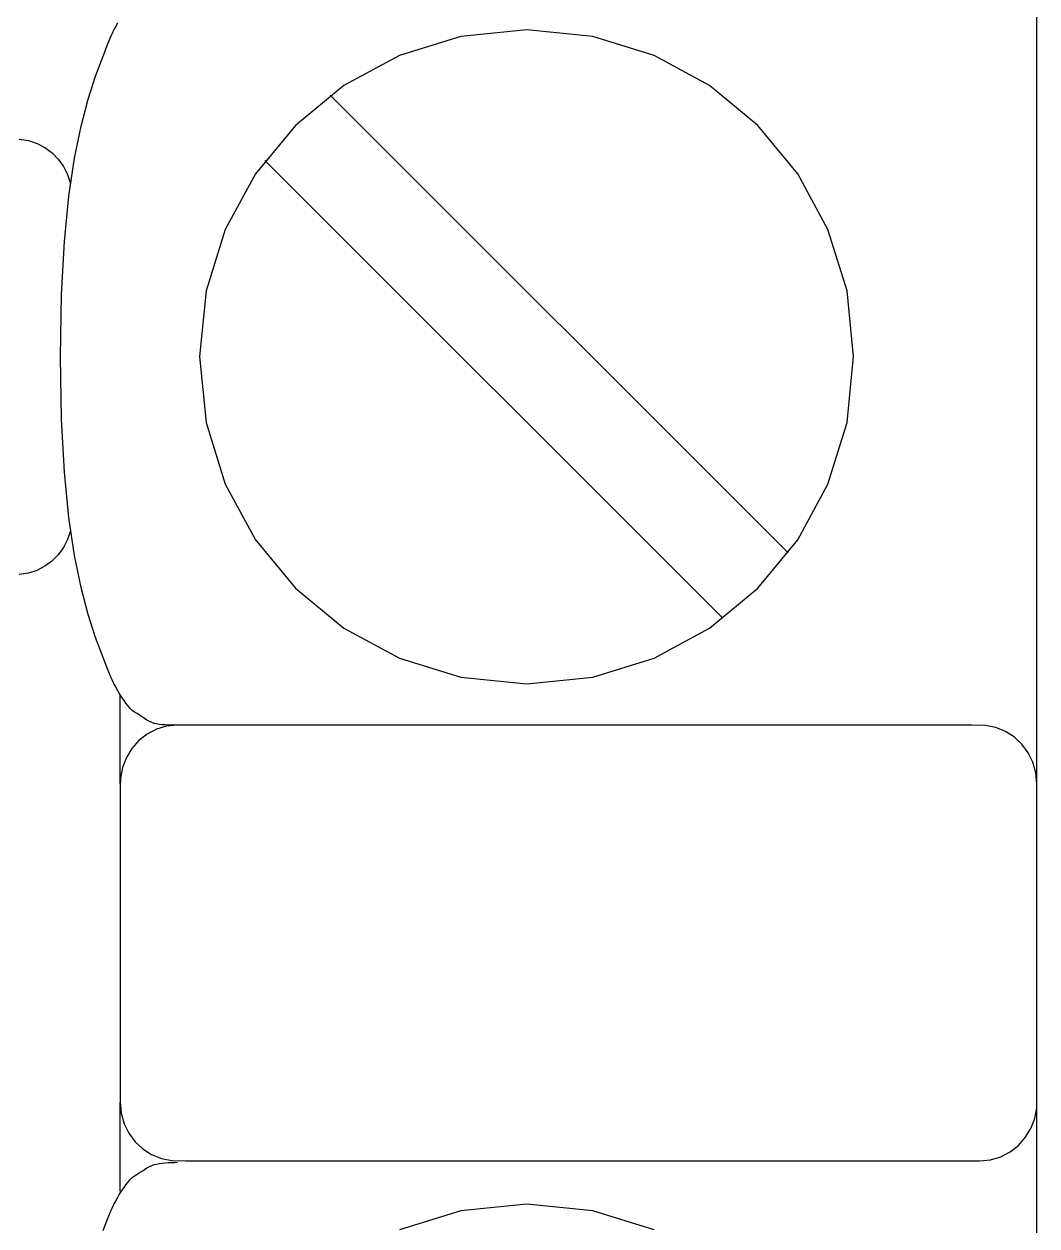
# Model space of a CAD drawing. Extents: x 1 to 47.7, y 0.2 to 35.
# Drawn here: x 35.404 to 35.922, y 3.591 to 4.206 of the extents above; entities that cross this region are included whole.
import ezdxf

# ---------------------------------------------------------------- set-up
doc = ezdxf.new("R2010")
doc.units = 0
doc.header["$MEASUREMENT"] = 0
for name, color, linetype in [('5_1___24__TARGET_LEDS___12', 7, 'CONTINUOUS'), ('6_2___8__INDEPENDENT_INPUT', 7, 'CONTINUOUS'), ('6_3___8__OPTOISO_INDEPENDE', 7, 'CONTINUOUS'), ('6_4___24__OPTOISO_INDEPEND', 7, 'CONTINUOUS'), ('6_5___8__INDEPENDENT_INPUT', 7, 'CONTINUOUS'), ('6_6___8__INDEPENDENT_INPUT', 7, 'CONTINUOUS'), ('6_7___8__OPTOISO_INDEPENDE', 7, 'CONTINUOUS'), ('6_8___8__OPTOISO_INDEPENDE', 7, 'CONTINUOUS')]:
    doc.layers.add(name, color=color, linetype=linetype)

msp = doc.modelspace()

# ---------------------------------------------------------------- linework, layer by layer
at = {"layer": '5_1___24__TARGET_LEDS___12'}
for points in [[(35.92211, 3.51293), (35.92211, 3.60536), (35.92211, 3.70447), (35.92211, 3.80982), (35.92211, 3.92095), (35.92211, 4.03743), (35.92211, 4.15881), (35.92211, 4.28465), (35.92211, 4.41449), (35.92211, 4.54789), (35.92211, 4.68442), (35.92211, 4.82361)], [(35.4826, 3.84679), (35.4811, 3.8468), (35.47953, 3.84682), (35.47793, 3.84687), (35.47633, 3.84695), (35.47477, 3.84707), (35.47329, 3.84724), (35.47191, 3.84747), (35.47069, 3.84776), (35.46955, 3.84818), (35.4683, 3.84878), (35.46704, 3.84946), (35.46578, 3.85022), (35.46451, 3.85103), (35.46324, 3.85187), (35.46197, 3.85271), (35.46071, 3.85354), (35.45946, 3.85433), (35.45831, 3.85556), (35.45724, 3.85687), (35.45625, 3.85815), (35.45532, 3.85941), (35.45446, 3.86065), (35.45365, 3.86188), (35.45289, 3.86311), (35.45218, 3.86434), (35.45152, 3.86558), (35.4509, 3.86675), (35.45034, 3.86784), (35.44981, 3.8689), (35.4493, 3.86996), (35.44879, 3.87107), (35.44827, 3.87227), (35.4477, 3.8736), (35.44708, 3.87509), (35.4446, 3.88141), (35.44079, 3.89169), (35.43698, 3.90348), (35.43331, 3.9173), (35.42995, 3.93368), (35.42707, 3.95314), (35.42481, 3.97621), (35.42334, 4.00341), (35.42281, 4.03527), (35.42334, 4.06713), (35.42481, 4.09433), (35.42707, 4.1174), (35.42995, 4.13685), (35.43331, 4.15323), (35.43698, 4.16705), (35.44079, 4.17883), (35.4446, 4.18911), (35.44708, 4.19543), (35.4477, 4.19693), (35.44827, 4.19826), (35.44879, 4.19945), (35.4493, 4.20056), (35.44981, 4.20163), (35.45034, 4.20268), (35.4509, 4.20378), (35.45152, 4.20494), (35.45218, 4.20618)], [(35.79496, 3.93491), (35.5607, 4.16918)], [(35.40177, 4.14656), (35.40643, 4.14584), (35.41081, 4.14439), (35.41486, 4.14228), (35.4185, 4.13956), (35.42169, 4.13632), (35.42436, 4.1326), (35.42646, 4.12847), (35.42793, 4.12399)], [(35.76154, 3.90149), (35.52727, 4.13576)], [(35.42793, 3.94621), (35.42643, 3.94177), (35.42431, 3.93768), (35.42163, 3.934), (35.41844, 3.93079), (35.41479, 3.9281), (35.41076, 3.92602), (35.4064, 3.92458), (35.40176, 3.92386)], [(35.45336, 3.8168), (35.45336, 3.86235)], [(35.45336, 3.6084), (35.45336, 3.65395)], [(35.4446, 3.58835), (35.44708, 3.59467), (35.4477, 3.59617), (35.44827, 3.59749), (35.44879, 3.59869), (35.4493, 3.5998), (35.44981, 3.60086), (35.45034, 3.60192), (35.4509, 3.60301), (35.45152, 3.60418), (35.45218, 3.60542), (35.45289, 3.60665), (35.45365, 3.60788), (35.45446, 3.60911), (35.45532, 3.61036), (35.45625, 3.61161), (35.45724, 3.6129), (35.45831, 3.61421), (35.45946, 3.61543), (35.46071, 3.61623), (35.46197, 3.61705), (35.46324, 3.6179), (35.46451, 3.61873), (35.46578, 3.61954), (35.46704, 3.6203), (35.4683, 3.62099), (35.46955, 3.62158), (35.47069, 3.622), (35.47191, 3.62231), (35.47329, 3.62257), (35.47477, 3.62277), (35.47633, 3.62293), (35.47793, 3.62305), (35.47953, 3.62313), (35.4811, 3.62317), (35.4826, 3.62319)], [(35.72636, 3.58869), (35.69499, 3.59844), (35.66131, 3.60184), (35.6276, 3.59844), (35.59619, 3.58869)]]:
    msp.add_lwpolyline(points, dxfattribs=at)
for points in [[(35.66131, 3.86791), (35.69499, 3.87131), (35.72636, 3.88106), (35.75474, 3.8965), (35.77946, 3.91694), (35.79986, 3.94171), (35.81526, 3.97015), (35.82499, 4.00159), (35.82838, 4.03534), (35.82499, 4.06904), (35.81526, 4.10043), (35.79986, 4.12884), (35.77946, 4.1536), (35.75474, 4.17402), (35.72636, 4.18945), (35.69499, 4.1992), (35.66131, 4.2026), (35.6276, 4.1992), (35.59619, 4.18945), (35.56775, 4.17402), (35.54295, 4.1536), (35.52249, 4.12884), (35.50703, 4.10043), (35.49726, 4.06904), (35.49386, 4.03534), (35.49726, 4.00159), (35.50703, 3.97015), (35.52249, 3.94171), (35.54295, 3.91694), (35.56775, 3.8965), (35.59619, 3.88106), (35.6276, 3.87131)], [(35.4826, 3.84679), (35.47704, 3.84625), (35.47183, 3.8447), (35.46707, 3.84223), (35.46287, 3.83894), (35.45931, 3.83495), (35.45649, 3.83034), (35.45452, 3.82522), (35.45349, 3.81969), (35.45336, 3.81518), (35.45336, 3.80338), (35.45336, 3.78283), (35.45336, 3.75671), (35.45336, 3.7282), (35.45336, 3.70049), (35.45336, 3.67675), (35.45336, 3.66018), (35.45336, 3.65395), (35.45388, 3.64825), (35.4554, 3.64291), (35.4578, 3.63803), (35.461, 3.63372), (35.4649, 3.63006), (35.46939, 3.62717), (35.47438, 3.62514), (35.47978, 3.62408), (35.48669, 3.62395), (35.51642, 3.62395), (35.56819, 3.62395), (35.634, 3.62395), (35.70581, 3.62395), (35.77562, 3.62395), (35.83541, 3.62395), (35.87716, 3.62395), (35.89286, 3.62395), (35.89843, 3.62449), (35.90363, 3.62604), (35.90839, 3.62851), (35.91259, 3.6318), (35.91615, 3.6358), (35.91897, 3.64041), (35.92094, 3.64553), (35.92197, 3.65106), (35.92211, 3.65557), (35.92211, 3.66737), (35.92211, 3.68792), (35.92211, 3.71405), (35.92211, 3.74255), (35.92211, 3.77026), (35.92211, 3.794), (35.92211, 3.81057), (35.92211, 3.8168), (35.92158, 3.8225), (35.92006, 3.82784), (35.91766, 3.83272), (35.91446, 3.83703), (35.91056, 3.84068), (35.90607, 3.84357), (35.90108, 3.84559), (35.89568, 3.84666), (35.88877, 3.84679), (35.85904, 3.84679), (35.80727, 3.84679), (35.74147, 3.84679), (35.66965, 3.84679), (35.59984, 3.84679), (35.54005, 3.84679), (35.4983, 3.84679)]]:
    msp.add_lwpolyline(points, close=True, dxfattribs=at)
at = {"layer": '6_2___8__INDEPENDENT_INPUT'}
for points in [[(35.92211, 3.51293), (35.92211, 3.60536), (35.92211, 3.70447), (35.92211, 3.80982), (35.92211, 3.92095), (35.92211, 4.03743), (35.92211, 4.15881), (35.92211, 4.28465), (35.92211, 4.41449), (35.92211, 4.54789), (35.92211, 4.68442), (35.92211, 4.82361)], [(35.4826, 3.84679), (35.4811, 3.8468), (35.47953, 3.84682), (35.47793, 3.84687), (35.47633, 3.84695), (35.47477, 3.84707), (35.47329, 3.84724), (35.47191, 3.84747), (35.47069, 3.84776), (35.46955, 3.84818), (35.4683, 3.84878), (35.46704, 3.84946), (35.46578, 3.85022), (35.46451, 3.85103), (35.46324, 3.85187), (35.46197, 3.85271), (35.46071, 3.85354), (35.45946, 3.85433), (35.45831, 3.85556), (35.45724, 3.85687), (35.45625, 3.85815), (35.45532, 3.85941), (35.45446, 3.86065), (35.45365, 3.86188), (35.45289, 3.86311), (35.45218, 3.86434), (35.45152, 3.86558), (35.4509, 3.86675), (35.45034, 3.86784), (35.44981, 3.8689), (35.4493, 3.86996), (35.44879, 3.87107), (35.44827, 3.87227), (35.4477, 3.8736), (35.44708, 3.87509), (35.4446, 3.88141), (35.44079, 3.89169), (35.43698, 3.90348), (35.43331, 3.9173), (35.42995, 3.93368), (35.42707, 3.95314), (35.42481, 3.97621), (35.42334, 4.00341), (35.42281, 4.03527), (35.42334, 4.06713), (35.42481, 4.09433), (35.42707, 4.1174), (35.42995, 4.13685), (35.43331, 4.15323), (35.43698, 4.16705), (35.44079, 4.17883), (35.4446, 4.18911), (35.44708, 4.19543), (35.4477, 4.19693), (35.44827, 4.19826), (35.44879, 4.19945), (35.4493, 4.20056), (35.44981, 4.20163), (35.45034, 4.20268), (35.4509, 4.20378), (35.45152, 4.20494), (35.45218, 4.20618)], [(35.79496, 3.93491), (35.5607, 4.16918)], [(35.40177, 4.14656), (35.40643, 4.14584), (35.41081, 4.14439), (35.41486, 4.14228), (35.4185, 4.13956), (35.42169, 4.13632), (35.42436, 4.1326), (35.42646, 4.12847), (35.42793, 4.12399)], [(35.76154, 3.90149), (35.52727, 4.13576)], [(35.42793, 3.94621), (35.42643, 3.94177), (35.42431, 3.93768), (35.42163, 3.934), (35.41844, 3.93079), (35.41479, 3.9281), (35.41076, 3.92602), (35.4064, 3.92458), (35.40176, 3.92386)], [(35.45336, 3.8168), (35.45336, 3.86235)], [(35.45336, 3.6084), (35.45336, 3.65395)], [(35.4446, 3.58835), (35.44708, 3.59467), (35.4477, 3.59617), (35.44827, 3.59749), (35.44879, 3.59869), (35.4493, 3.5998), (35.44981, 3.60086), (35.45034, 3.60192), (35.4509, 3.60301), (35.45152, 3.60418), (35.45218, 3.60542), (35.45289, 3.60665), (35.45365, 3.60788), (35.45446, 3.60911), (35.45532, 3.61036), (35.45625, 3.61161), (35.45724, 3.6129), (35.45831, 3.61421), (35.45946, 3.61543), (35.46071, 3.61623), (35.46197, 3.61705), (35.46324, 3.6179), (35.46451, 3.61873), (35.46578, 3.61954), (35.46704, 3.6203), (35.4683, 3.62099), (35.46955, 3.62158), (35.47069, 3.622), (35.47191, 3.62231), (35.47329, 3.62257), (35.47477, 3.62277), (35.47633, 3.62293), (35.47793, 3.62305), (35.47953, 3.62313), (35.4811, 3.62317), (35.4826, 3.62319)], [(35.72636, 3.58869), (35.69499, 3.59844), (35.66131, 3.60184), (35.6276, 3.59844), (35.59619, 3.58869)]]:
    msp.add_lwpolyline(points, dxfattribs=at)
for points in [[(35.66131, 3.86791), (35.69499, 3.87131), (35.72636, 3.88106), (35.75474, 3.8965), (35.77946, 3.91694), (35.79986, 3.94171), (35.81526, 3.97015), (35.82499, 4.00159), (35.82838, 4.03534), (35.82499, 4.06904), (35.81526, 4.10043), (35.79986, 4.12884), (35.77946, 4.1536), (35.75474, 4.17402), (35.72636, 4.18945), (35.69499, 4.1992), (35.66131, 4.2026), (35.6276, 4.1992), (35.59619, 4.18945), (35.56775, 4.17402), (35.54295, 4.1536), (35.52249, 4.12884), (35.50703, 4.10043), (35.49726, 4.06904), (35.49386, 4.03534), (35.49726, 4.00159), (35.50703, 3.97015), (35.52249, 3.94171), (35.54295, 3.91694), (35.56775, 3.8965), (35.59619, 3.88106), (35.6276, 3.87131)], [(35.4826, 3.84679), (35.47704, 3.84625), (35.47183, 3.8447), (35.46707, 3.84223), (35.46287, 3.83894), (35.45931, 3.83495), (35.45649, 3.83034), (35.45452, 3.82522), (35.45349, 3.81969), (35.45336, 3.81518), (35.45336, 3.80338), (35.45336, 3.78283), (35.45336, 3.75671), (35.45336, 3.7282), (35.45336, 3.70049), (35.45336, 3.67675), (35.45336, 3.66018), (35.45336, 3.65395), (35.45388, 3.64825), (35.4554, 3.64291), (35.4578, 3.63803), (35.461, 3.63372), (35.4649, 3.63006), (35.46939, 3.62717), (35.47438, 3.62514), (35.47978, 3.62408), (35.48669, 3.62395), (35.51642, 3.62395), (35.56819, 3.62395), (35.634, 3.62395), (35.70581, 3.62395), (35.77562, 3.62395), (35.83541, 3.62395), (35.87716, 3.62395), (35.89286, 3.62395), (35.89843, 3.62449), (35.90363, 3.62604), (35.90839, 3.62851), (35.91259, 3.6318), (35.91615, 3.6358), (35.91897, 3.64041), (35.92094, 3.64553), (35.92197, 3.65106), (35.92211, 3.65557), (35.92211, 3.66737), (35.92211, 3.68792), (35.92211, 3.71405), (35.92211, 3.74255), (35.92211, 3.77026), (35.92211, 3.794), (35.92211, 3.81057), (35.92211, 3.8168), (35.92158, 3.8225), (35.92006, 3.82784), (35.91766, 3.83272), (35.91446, 3.83703), (35.91056, 3.84068), (35.90607, 3.84357), (35.90108, 3.84559), (35.89568, 3.84666), (35.88877, 3.84679), (35.85904, 3.84679), (35.80727, 3.84679), (35.74147, 3.84679), (35.66965, 3.84679), (35.59984, 3.84679), (35.54005, 3.84679), (35.4983, 3.84679)]]:
    msp.add_lwpolyline(points, close=True, dxfattribs=at)
at = {"layer": '6_3___8__OPTOISO_INDEPENDE'}
for points in [[(35.92211, 3.51293), (35.92211, 3.60536), (35.92211, 3.70447), (35.92211, 3.80982), (35.92211, 3.92095), (35.92211, 4.03743), (35.92211, 4.15881), (35.92211, 4.28465), (35.92211, 4.41449), (35.92211, 4.54789), (35.92211, 4.68442), (35.92211, 4.82361)], [(35.4826, 3.84679), (35.4811, 3.8468), (35.47953, 3.84682), (35.47793, 3.84687), (35.47633, 3.84695), (35.47477, 3.84707), (35.47329, 3.84724), (35.47191, 3.84747), (35.47069, 3.84776), (35.46955, 3.84818), (35.4683, 3.84878), (35.46704, 3.84946), (35.46578, 3.85022), (35.46451, 3.85103), (35.46324, 3.85187), (35.46197, 3.85271), (35.46071, 3.85354), (35.45946, 3.85433), (35.45831, 3.85556), (35.45724, 3.85687), (35.45625, 3.85815), (35.45532, 3.85941), (35.45446, 3.86065), (35.45365, 3.86188), (35.45289, 3.86311), (35.45218, 3.86434), (35.45152, 3.86558), (35.4509, 3.86675), (35.45034, 3.86784), (35.44981, 3.8689), (35.4493, 3.86996), (35.44879, 3.87107), (35.44827, 3.87227), (35.4477, 3.8736), (35.44708, 3.87509), (35.4446, 3.88141), (35.44079, 3.89169), (35.43698, 3.90348), (35.43331, 3.9173), (35.42995, 3.93368), (35.42707, 3.95314), (35.42481, 3.97621), (35.42334, 4.00341), (35.42281, 4.03527), (35.42334, 4.06713), (35.42481, 4.09433), (35.42707, 4.1174), (35.42995, 4.13685), (35.43331, 4.15323), (35.43698, 4.16705), (35.44079, 4.17883), (35.4446, 4.18911), (35.44708, 4.19543), (35.4477, 4.19693), (35.44827, 4.19826), (35.44879, 4.19945), (35.4493, 4.20056), (35.44981, 4.20163), (35.45034, 4.20268), (35.4509, 4.20378), (35.45152, 4.20494), (35.45218, 4.20618)], [(35.79496, 3.93491), (35.5607, 4.16918)], [(35.40177, 4.14656), (35.40643, 4.14584), (35.41081, 4.14439), (35.41486, 4.14228), (35.4185, 4.13956), (35.42169, 4.13632), (35.42436, 4.1326), (35.42646, 4.12847), (35.42793, 4.12399)], [(35.76154, 3.90149), (35.52727, 4.13576)], [(35.42793, 3.94621), (35.42643, 3.94177), (35.42431, 3.93768), (35.42163, 3.934), (35.41844, 3.93079), (35.41479, 3.9281), (35.41076, 3.92602), (35.4064, 3.92458), (35.40176, 3.92386)], [(35.45336, 3.8168), (35.45336, 3.86235)], [(35.45336, 3.6084), (35.45336, 3.65395)], [(35.4446, 3.58835), (35.44708, 3.59467), (35.4477, 3.59617), (35.44827, 3.59749), (35.44879, 3.59869), (35.4493, 3.5998), (35.44981, 3.60086), (35.45034, 3.60192), (35.4509, 3.60301), (35.45152, 3.60418), (35.45218, 3.60542), (35.45289, 3.60665), (35.45365, 3.60788), (35.45446, 3.60911), (35.45532, 3.61036), (35.45625, 3.61161), (35.45724, 3.6129), (35.45831, 3.61421), (35.45946, 3.61543), (35.46071, 3.61623), (35.46197, 3.61705), (35.46324, 3.6179), (35.46451, 3.61873), (35.46578, 3.61954), (35.46704, 3.6203), (35.4683, 3.62099), (35.46955, 3.62158), (35.47069, 3.622), (35.47191, 3.62231), (35.47329, 3.62257), (35.47477, 3.62277), (35.47633, 3.62293), (35.47793, 3.62305), (35.47953, 3.62313), (35.4811, 3.62317), (35.4826, 3.62319)], [(35.72636, 3.58869), (35.69499, 3.59844), (35.66131, 3.60184), (35.6276, 3.59844), (35.59619, 3.58869)]]:
    msp.add_lwpolyline(points, dxfattribs=at)
for points in [[(35.66131, 3.86791), (35.69499, 3.87131), (35.72636, 3.88106), (35.75474, 3.8965), (35.77946, 3.91694), (35.79986, 3.94171), (35.81526, 3.97015), (35.82499, 4.00159), (35.82838, 4.03534), (35.82499, 4.06904), (35.81526, 4.10043), (35.79986, 4.12884), (35.77946, 4.1536), (35.75474, 4.17402), (35.72636, 4.18945), (35.69499, 4.1992), (35.66131, 4.2026), (35.6276, 4.1992), (35.59619, 4.18945), (35.56775, 4.17402), (35.54295, 4.1536), (35.52249, 4.12884), (35.50703, 4.10043), (35.49726, 4.06904), (35.49386, 4.03534), (35.49726, 4.00159), (35.50703, 3.97015), (35.52249, 3.94171), (35.54295, 3.91694), (35.56775, 3.8965), (35.59619, 3.88106), (35.6276, 3.87131)], [(35.4826, 3.84679), (35.47704, 3.84625), (35.47183, 3.8447), (35.46707, 3.84223), (35.46287, 3.83894), (35.45931, 3.83495), (35.45649, 3.83034), (35.45452, 3.82522), (35.45349, 3.81969), (35.45336, 3.81518), (35.45336, 3.80338), (35.45336, 3.78283), (35.45336, 3.75671), (35.45336, 3.7282), (35.45336, 3.70049), (35.45336, 3.67675), (35.45336, 3.66018), (35.45336, 3.65395), (35.45388, 3.64825), (35.4554, 3.64291), (35.4578, 3.63803), (35.461, 3.63372), (35.4649, 3.63006), (35.46939, 3.62717), (35.47438, 3.62514), (35.47978, 3.62408), (35.48669, 3.62395), (35.51642, 3.62395), (35.56819, 3.62395), (35.634, 3.62395), (35.70581, 3.62395), (35.77562, 3.62395), (35.83541, 3.62395), (35.87716, 3.62395), (35.89286, 3.62395), (35.89843, 3.62449), (35.90363, 3.62604), (35.90839, 3.62851), (35.91259, 3.6318), (35.91615, 3.6358), (35.91897, 3.64041), (35.92094, 3.64553), (35.92197, 3.65106), (35.92211, 3.65557), (35.92211, 3.66737), (35.92211, 3.68792), (35.92211, 3.71405), (35.92211, 3.74255), (35.92211, 3.77026), (35.92211, 3.794), (35.92211, 3.81057), (35.92211, 3.8168), (35.92158, 3.8225), (35.92006, 3.82784), (35.91766, 3.83272), (35.91446, 3.83703), (35.91056, 3.84068), (35.90607, 3.84357), (35.90108, 3.84559), (35.89568, 3.84666), (35.88877, 3.84679), (35.85904, 3.84679), (35.80727, 3.84679), (35.74147, 3.84679), (35.66965, 3.84679), (35.59984, 3.84679), (35.54005, 3.84679), (35.4983, 3.84679)]]:
    msp.add_lwpolyline(points, close=True, dxfattribs=at)
at = {"layer": '6_4___24__OPTOISO_INDEPEND'}
for points in [[(35.92211, 3.51293), (35.92211, 3.60536), (35.92211, 3.70447), (35.92211, 3.80982), (35.92211, 3.92095), (35.92211, 4.03743), (35.92211, 4.15881), (35.92211, 4.28465), (35.92211, 4.41449), (35.92211, 4.54789), (35.92211, 4.68442), (35.92211, 4.82361)], [(35.4826, 3.84679), (35.4811, 3.8468), (35.47953, 3.84682), (35.47793, 3.84687), (35.47633, 3.84695), (35.47477, 3.84707), (35.47329, 3.84724), (35.47191, 3.84747), (35.47069, 3.84776), (35.46955, 3.84818), (35.4683, 3.84878), (35.46704, 3.84946), (35.46578, 3.85022), (35.46451, 3.85103), (35.46324, 3.85187), (35.46197, 3.85271), (35.46071, 3.85354), (35.45946, 3.85433), (35.45831, 3.85556), (35.45724, 3.85687), (35.45625, 3.85815), (35.45532, 3.85941), (35.45446, 3.86065), (35.45365, 3.86188), (35.45289, 3.86311), (35.45218, 3.86434), (35.45152, 3.86558), (35.4509, 3.86675), (35.45034, 3.86784), (35.44981, 3.8689), (35.4493, 3.86996), (35.44879, 3.87107), (35.44827, 3.87227), (35.4477, 3.8736), (35.44708, 3.87509), (35.4446, 3.88141), (35.44079, 3.89169), (35.43698, 3.90348), (35.43331, 3.9173), (35.42995, 3.93368), (35.42707, 3.95314), (35.42481, 3.97621), (35.42334, 4.00341), (35.42281, 4.03527), (35.42334, 4.06713), (35.42481, 4.09433), (35.42707, 4.1174), (35.42995, 4.13685), (35.43331, 4.15323), (35.43698, 4.16705), (35.44079, 4.17883), (35.4446, 4.18911), (35.44708, 4.19543), (35.4477, 4.19693), (35.44827, 4.19826), (35.44879, 4.19945), (35.4493, 4.20056), (35.44981, 4.20163), (35.45034, 4.20268), (35.4509, 4.20378), (35.45152, 4.20494), (35.45218, 4.20618)], [(35.79496, 3.93491), (35.5607, 4.16918)], [(35.40177, 4.14656), (35.40643, 4.14584), (35.41081, 4.14439), (35.41486, 4.14228), (35.4185, 4.13956), (35.42169, 4.13632), (35.42436, 4.1326), (35.42646, 4.12847), (35.42793, 4.12399)], [(35.76154, 3.90149), (35.52727, 4.13576)], [(35.42793, 3.94621), (35.42643, 3.94177), (35.42431, 3.93768), (35.42163, 3.934), (35.41844, 3.93079), (35.41479, 3.9281), (35.41076, 3.92602), (35.4064, 3.92458), (35.40176, 3.92386)], [(35.45336, 3.8168), (35.45336, 3.86235)], [(35.45336, 3.6084), (35.45336, 3.65395)], [(35.4446, 3.58835), (35.44708, 3.59467), (35.4477, 3.59617), (35.44827, 3.59749), (35.44879, 3.59869), (35.4493, 3.5998), (35.44981, 3.60086), (35.45034, 3.60192), (35.4509, 3.60301), (35.45152, 3.60418), (35.45218, 3.60542), (35.45289, 3.60665), (35.45365, 3.60788), (35.45446, 3.60911), (35.45532, 3.61036), (35.45625, 3.61161), (35.45724, 3.6129), (35.45831, 3.61421), (35.45946, 3.61543), (35.46071, 3.61623), (35.46197, 3.61705), (35.46324, 3.6179), (35.46451, 3.61873), (35.46578, 3.61954), (35.46704, 3.6203), (35.4683, 3.62099), (35.46955, 3.62158), (35.47069, 3.622), (35.47191, 3.62231), (35.47329, 3.62257), (35.47477, 3.62277), (35.47633, 3.62293), (35.47793, 3.62305), (35.47953, 3.62313), (35.4811, 3.62317), (35.4826, 3.62319)], [(35.72636, 3.58869), (35.69499, 3.59844), (35.66131, 3.60184), (35.6276, 3.59844), (35.59619, 3.58869)]]:
    msp.add_lwpolyline(points, dxfattribs=at)
for points in [[(35.66131, 3.86791), (35.69499, 3.87131), (35.72636, 3.88106), (35.75474, 3.8965), (35.77946, 3.91694), (35.79986, 3.94171), (35.81526, 3.97015), (35.82499, 4.00159), (35.82838, 4.03534), (35.82499, 4.06904), (35.81526, 4.10043), (35.79986, 4.12884), (35.77946, 4.1536), (35.75474, 4.17402), (35.72636, 4.18945), (35.69499, 4.1992), (35.66131, 4.2026), (35.6276, 4.1992), (35.59619, 4.18945), (35.56775, 4.17402), (35.54295, 4.1536), (35.52249, 4.12884), (35.50703, 4.10043), (35.49726, 4.06904), (35.49386, 4.03534), (35.49726, 4.00159), (35.50703, 3.97015), (35.52249, 3.94171), (35.54295, 3.91694), (35.56775, 3.8965), (35.59619, 3.88106), (35.6276, 3.87131)], [(35.4826, 3.84679), (35.47704, 3.84625), (35.47183, 3.8447), (35.46707, 3.84223), (35.46287, 3.83894), (35.45931, 3.83495), (35.45649, 3.83034), (35.45452, 3.82522), (35.45349, 3.81969), (35.45336, 3.81518), (35.45336, 3.80338), (35.45336, 3.78283), (35.45336, 3.75671), (35.45336, 3.7282), (35.45336, 3.70049), (35.45336, 3.67675), (35.45336, 3.66018), (35.45336, 3.65395), (35.45388, 3.64825), (35.4554, 3.64291), (35.4578, 3.63803), (35.461, 3.63372), (35.4649, 3.63006), (35.46939, 3.62717), (35.47438, 3.62514), (35.47978, 3.62408), (35.48669, 3.62395), (35.51642, 3.62395), (35.56819, 3.62395), (35.634, 3.62395), (35.70581, 3.62395), (35.77562, 3.62395), (35.83541, 3.62395), (35.87716, 3.62395), (35.89286, 3.62395), (35.89843, 3.62449), (35.90363, 3.62604), (35.90839, 3.62851), (35.91259, 3.6318), (35.91615, 3.6358), (35.91897, 3.64041), (35.92094, 3.64553), (35.92197, 3.65106), (35.92211, 3.65557), (35.92211, 3.66737), (35.92211, 3.68792), (35.92211, 3.71405), (35.92211, 3.74255), (35.92211, 3.77026), (35.92211, 3.794), (35.92211, 3.81057), (35.92211, 3.8168), (35.92158, 3.8225), (35.92006, 3.82784), (35.91766, 3.83272), (35.91446, 3.83703), (35.91056, 3.84068), (35.90607, 3.84357), (35.90108, 3.84559), (35.89568, 3.84666), (35.88877, 3.84679), (35.85904, 3.84679), (35.80727, 3.84679), (35.74147, 3.84679), (35.66965, 3.84679), (35.59984, 3.84679), (35.54005, 3.84679), (35.4983, 3.84679)]]:
    msp.add_lwpolyline(points, close=True, dxfattribs=at)
at = {"layer": '6_5___8__INDEPENDENT_INPUT'}
for points in [[(35.92211, 3.51293), (35.92211, 3.60536), (35.92211, 3.70447), (35.92211, 3.80982), (35.92211, 3.92095), (35.92211, 4.03743), (35.92211, 4.15881), (35.92211, 4.28465), (35.92211, 4.41449), (35.92211, 4.54789), (35.92211, 4.68442), (35.92211, 4.82361)], [(35.4826, 3.84679), (35.4811, 3.8468), (35.47953, 3.84682), (35.47793, 3.84687), (35.47633, 3.84695), (35.47477, 3.84707), (35.47329, 3.84724), (35.47191, 3.84747), (35.47069, 3.84776), (35.46955, 3.84818), (35.4683, 3.84878), (35.46704, 3.84946), (35.46578, 3.85022), (35.46451, 3.85103), (35.46324, 3.85187), (35.46197, 3.85271), (35.46071, 3.85354), (35.45946, 3.85433), (35.45831, 3.85556), (35.45724, 3.85687), (35.45625, 3.85815), (35.45532, 3.85941), (35.45446, 3.86065), (35.45365, 3.86188), (35.45289, 3.86311), (35.45218, 3.86434), (35.45152, 3.86558), (35.4509, 3.86675), (35.45034, 3.86784), (35.44981, 3.8689), (35.4493, 3.86996), (35.44879, 3.87107), (35.44827, 3.87227), (35.4477, 3.8736), (35.44708, 3.87509), (35.4446, 3.88141), (35.44079, 3.89169), (35.43698, 3.90348), (35.43331, 3.9173), (35.42995, 3.93368), (35.42707, 3.95314), (35.42481, 3.97621), (35.42334, 4.00341), (35.42281, 4.03527), (35.42334, 4.06713), (35.42481, 4.09433), (35.42707, 4.1174), (35.42995, 4.13685), (35.43331, 4.15323), (35.43698, 4.16705), (35.44079, 4.17883), (35.4446, 4.18911), (35.44708, 4.19543), (35.4477, 4.19693), (35.44827, 4.19826), (35.44879, 4.19945), (35.4493, 4.20056), (35.44981, 4.20163), (35.45034, 4.20268), (35.4509, 4.20378), (35.45152, 4.20494), (35.45218, 4.20618)], [(35.79496, 3.93491), (35.5607, 4.16918)], [(35.40177, 4.14656), (35.40643, 4.14584), (35.41081, 4.14439), (35.41486, 4.14228), (35.4185, 4.13956), (35.42169, 4.13632), (35.42436, 4.1326), (35.42646, 4.12847), (35.42793, 4.12399)], [(35.76154, 3.90149), (35.52727, 4.13576)], [(35.42793, 3.94621), (35.42643, 3.94177), (35.42431, 3.93768), (35.42163, 3.934), (35.41844, 3.93079), (35.41479, 3.9281), (35.41076, 3.92602), (35.4064, 3.92458), (35.40176, 3.92386)], [(35.45336, 3.8168), (35.45336, 3.86235)], [(35.45336, 3.6084), (35.45336, 3.65395)], [(35.4446, 3.58835), (35.44708, 3.59467), (35.4477, 3.59617), (35.44827, 3.59749), (35.44879, 3.59869), (35.4493, 3.5998), (35.44981, 3.60086), (35.45034, 3.60192), (35.4509, 3.60301), (35.45152, 3.60418), (35.45218, 3.60542), (35.45289, 3.60665), (35.45365, 3.60788), (35.45446, 3.60911), (35.45532, 3.61036), (35.45625, 3.61161), (35.45724, 3.6129), (35.45831, 3.61421), (35.45946, 3.61543), (35.46071, 3.61623), (35.46197, 3.61705), (35.46324, 3.6179), (35.46451, 3.61873), (35.46578, 3.61954), (35.46704, 3.6203), (35.4683, 3.62099), (35.46955, 3.62158), (35.47069, 3.622), (35.47191, 3.62231), (35.47329, 3.62257), (35.47477, 3.62277), (35.47633, 3.62293), (35.47793, 3.62305), (35.47953, 3.62313), (35.4811, 3.62317), (35.4826, 3.62319)], [(35.72636, 3.58869), (35.69499, 3.59844), (35.66131, 3.60184), (35.6276, 3.59844), (35.59619, 3.58869)]]:
    msp.add_lwpolyline(points, dxfattribs=at)
for points in [[(35.66131, 3.86791), (35.69499, 3.87131), (35.72636, 3.88106), (35.75474, 3.8965), (35.77946, 3.91694), (35.79986, 3.94171), (35.81526, 3.97015), (35.82499, 4.00159), (35.82838, 4.03534), (35.82499, 4.06904), (35.81526, 4.10043), (35.79986, 4.12884), (35.77946, 4.1536), (35.75474, 4.17402), (35.72636, 4.18945), (35.69499, 4.1992), (35.66131, 4.2026), (35.6276, 4.1992), (35.59619, 4.18945), (35.56775, 4.17402), (35.54295, 4.1536), (35.52249, 4.12884), (35.50703, 4.10043), (35.49726, 4.06904), (35.49386, 4.03534), (35.49726, 4.00159), (35.50703, 3.97015), (35.52249, 3.94171), (35.54295, 3.91694), (35.56775, 3.8965), (35.59619, 3.88106), (35.6276, 3.87131)], [(35.4826, 3.84679), (35.47704, 3.84625), (35.47183, 3.8447), (35.46707, 3.84223), (35.46287, 3.83894), (35.45931, 3.83495), (35.45649, 3.83034), (35.45452, 3.82522), (35.45349, 3.81969), (35.45336, 3.81518), (35.45336, 3.80338), (35.45336, 3.78283), (35.45336, 3.75671), (35.45336, 3.7282), (35.45336, 3.70049), (35.45336, 3.67675), (35.45336, 3.66018), (35.45336, 3.65395), (35.45388, 3.64825), (35.4554, 3.64291), (35.4578, 3.63803), (35.461, 3.63372), (35.4649, 3.63006), (35.46939, 3.62717), (35.47438, 3.62514), (35.47978, 3.62408), (35.48669, 3.62395), (35.51642, 3.62395), (35.56819, 3.62395), (35.634, 3.62395), (35.70581, 3.62395), (35.77562, 3.62395), (35.83541, 3.62395), (35.87716, 3.62395), (35.89286, 3.62395), (35.89843, 3.62449), (35.90363, 3.62604), (35.90839, 3.62851), (35.91259, 3.6318), (35.91615, 3.6358), (35.91897, 3.64041), (35.92094, 3.64553), (35.92197, 3.65106), (35.92211, 3.65557), (35.92211, 3.66737), (35.92211, 3.68792), (35.92211, 3.71405), (35.92211, 3.74255), (35.92211, 3.77026), (35.92211, 3.794), (35.92211, 3.81057), (35.92211, 3.8168), (35.92158, 3.8225), (35.92006, 3.82784), (35.91766, 3.83272), (35.91446, 3.83703), (35.91056, 3.84068), (35.90607, 3.84357), (35.90108, 3.84559), (35.89568, 3.84666), (35.88877, 3.84679), (35.85904, 3.84679), (35.80727, 3.84679), (35.74147, 3.84679), (35.66965, 3.84679), (35.59984, 3.84679), (35.54005, 3.84679), (35.4983, 3.84679)]]:
    msp.add_lwpolyline(points, close=True, dxfattribs=at)
at = {"layer": '6_6___8__INDEPENDENT_INPUT'}
for points in [[(35.92211, 3.51293), (35.92211, 3.60536), (35.92211, 3.70447), (35.92211, 3.80982), (35.92211, 3.92095), (35.92211, 4.03743), (35.92211, 4.15881), (35.92211, 4.28465), (35.92211, 4.41449), (35.92211, 4.54789), (35.92211, 4.68442), (35.92211, 4.82361)], [(35.4826, 3.84679), (35.4811, 3.8468), (35.47953, 3.84682), (35.47793, 3.84687), (35.47633, 3.84695), (35.47477, 3.84707), (35.47329, 3.84724), (35.47191, 3.84747), (35.47069, 3.84776), (35.46955, 3.84818), (35.4683, 3.84878), (35.46704, 3.84946), (35.46578, 3.85022), (35.46451, 3.85103), (35.46324, 3.85187), (35.46197, 3.85271), (35.46071, 3.85354), (35.45946, 3.85433), (35.45831, 3.85556), (35.45724, 3.85687), (35.45625, 3.85815), (35.45532, 3.85941), (35.45446, 3.86065), (35.45365, 3.86188), (35.45289, 3.86311), (35.45218, 3.86434), (35.45152, 3.86558), (35.4509, 3.86675), (35.45034, 3.86784), (35.44981, 3.8689), (35.4493, 3.86996), (35.44879, 3.87107), (35.44827, 3.87227), (35.4477, 3.8736), (35.44708, 3.87509), (35.4446, 3.88141), (35.44079, 3.89169), (35.43698, 3.90348), (35.43331, 3.9173), (35.42995, 3.93368), (35.42707, 3.95314), (35.42481, 3.97621), (35.42334, 4.00341), (35.42281, 4.03527), (35.42334, 4.06713), (35.42481, 4.09433), (35.42707, 4.1174), (35.42995, 4.13685), (35.43331, 4.15323), (35.43698, 4.16705), (35.44079, 4.17883), (35.4446, 4.18911), (35.44708, 4.19543), (35.4477, 4.19693), (35.44827, 4.19826), (35.44879, 4.19945), (35.4493, 4.20056), (35.44981, 4.20163), (35.45034, 4.20268), (35.4509, 4.20378), (35.45152, 4.20494), (35.45218, 4.20618)], [(35.79496, 3.93491), (35.5607, 4.16918)], [(35.40177, 4.14656), (35.40643, 4.14584), (35.41081, 4.14439), (35.41486, 4.14228), (35.4185, 4.13956), (35.42169, 4.13632), (35.42436, 4.1326), (35.42646, 4.12847), (35.42793, 4.12399)], [(35.76154, 3.90149), (35.52727, 4.13576)], [(35.42793, 3.94621), (35.42643, 3.94177), (35.42431, 3.93768), (35.42163, 3.934), (35.41844, 3.93079), (35.41479, 3.9281), (35.41076, 3.92602), (35.4064, 3.92458), (35.40176, 3.92386)], [(35.45336, 3.8168), (35.45336, 3.86235)], [(35.45336, 3.6084), (35.45336, 3.65395)], [(35.4446, 3.58835), (35.44708, 3.59467), (35.4477, 3.59617), (35.44827, 3.59749), (35.44879, 3.59869), (35.4493, 3.5998), (35.44981, 3.60086), (35.45034, 3.60192), (35.4509, 3.60301), (35.45152, 3.60418), (35.45218, 3.60542), (35.45289, 3.60665), (35.45365, 3.60788), (35.45446, 3.60911), (35.45532, 3.61036), (35.45625, 3.61161), (35.45724, 3.6129), (35.45831, 3.61421), (35.45946, 3.61543), (35.46071, 3.61623), (35.46197, 3.61705), (35.46324, 3.6179), (35.46451, 3.61873), (35.46578, 3.61954), (35.46704, 3.6203), (35.4683, 3.62099), (35.46955, 3.62158), (35.47069, 3.622), (35.47191, 3.62231), (35.47329, 3.62257), (35.47477, 3.62277), (35.47633, 3.62293), (35.47793, 3.62305), (35.47953, 3.62313), (35.4811, 3.62317), (35.4826, 3.62319)], [(35.72636, 3.58869), (35.69499, 3.59844), (35.66131, 3.60184), (35.6276, 3.59844), (35.59619, 3.58869)]]:
    msp.add_lwpolyline(points, dxfattribs=at)
for points in [[(35.66131, 3.86791), (35.69499, 3.87131), (35.72636, 3.88106), (35.75474, 3.8965), (35.77946, 3.91694), (35.79986, 3.94171), (35.81526, 3.97015), (35.82499, 4.00159), (35.82838, 4.03534), (35.82499, 4.06904), (35.81526, 4.10043), (35.79986, 4.12884), (35.77946, 4.1536), (35.75474, 4.17402), (35.72636, 4.18945), (35.69499, 4.1992), (35.66131, 4.2026), (35.6276, 4.1992), (35.59619, 4.18945), (35.56775, 4.17402), (35.54295, 4.1536), (35.52249, 4.12884), (35.50703, 4.10043), (35.49726, 4.06904), (35.49386, 4.03534), (35.49726, 4.00159), (35.50703, 3.97015), (35.52249, 3.94171), (35.54295, 3.91694), (35.56775, 3.8965), (35.59619, 3.88106), (35.6276, 3.87131)], [(35.4826, 3.84679), (35.47704, 3.84625), (35.47183, 3.8447), (35.46707, 3.84223), (35.46287, 3.83894), (35.45931, 3.83495), (35.45649, 3.83034), (35.45452, 3.82522), (35.45349, 3.81969), (35.45336, 3.81518), (35.45336, 3.80338), (35.45336, 3.78283), (35.45336, 3.75671), (35.45336, 3.7282), (35.45336, 3.70049), (35.45336, 3.67675), (35.45336, 3.66018), (35.45336, 3.65395), (35.45388, 3.64825), (35.4554, 3.64291), (35.4578, 3.63803), (35.461, 3.63372), (35.4649, 3.63006), (35.46939, 3.62717), (35.47438, 3.62514), (35.47978, 3.62408), (35.48669, 3.62395), (35.51642, 3.62395), (35.56819, 3.62395), (35.634, 3.62395), (35.70581, 3.62395), (35.77562, 3.62395), (35.83541, 3.62395), (35.87716, 3.62395), (35.89286, 3.62395), (35.89843, 3.62449), (35.90363, 3.62604), (35.90839, 3.62851), (35.91259, 3.6318), (35.91615, 3.6358), (35.91897, 3.64041), (35.92094, 3.64553), (35.92197, 3.65106), (35.92211, 3.65557), (35.92211, 3.66737), (35.92211, 3.68792), (35.92211, 3.71405), (35.92211, 3.74255), (35.92211, 3.77026), (35.92211, 3.794), (35.92211, 3.81057), (35.92211, 3.8168), (35.92158, 3.8225), (35.92006, 3.82784), (35.91766, 3.83272), (35.91446, 3.83703), (35.91056, 3.84068), (35.90607, 3.84357), (35.90108, 3.84559), (35.89568, 3.84666), (35.88877, 3.84679), (35.85904, 3.84679), (35.80727, 3.84679), (35.74147, 3.84679), (35.66965, 3.84679), (35.59984, 3.84679), (35.54005, 3.84679), (35.4983, 3.84679)]]:
    msp.add_lwpolyline(points, close=True, dxfattribs=at)
at = {"layer": '6_7___8__OPTOISO_INDEPENDE'}
for points in [[(35.92211, 3.51293), (35.92211, 3.60536), (35.92211, 3.70447), (35.92211, 3.80982), (35.92211, 3.92095), (35.92211, 4.03743), (35.92211, 4.15881), (35.92211, 4.28465), (35.92211, 4.41449), (35.92211, 4.54789), (35.92211, 4.68442), (35.92211, 4.82361)], [(35.4826, 3.84679), (35.4811, 3.8468), (35.47953, 3.84682), (35.47793, 3.84687), (35.47633, 3.84695), (35.47477, 3.84707), (35.47329, 3.84724), (35.47191, 3.84747), (35.47069, 3.84776), (35.46955, 3.84818), (35.4683, 3.84878), (35.46704, 3.84946), (35.46578, 3.85022), (35.46451, 3.85103), (35.46324, 3.85187), (35.46197, 3.85271), (35.46071, 3.85354), (35.45946, 3.85433), (35.45831, 3.85556), (35.45724, 3.85687), (35.45625, 3.85815), (35.45532, 3.85941), (35.45446, 3.86065), (35.45365, 3.86188), (35.45289, 3.86311), (35.45218, 3.86434), (35.45152, 3.86558), (35.4509, 3.86675), (35.45034, 3.86784), (35.44981, 3.8689), (35.4493, 3.86996), (35.44879, 3.87107), (35.44827, 3.87227), (35.4477, 3.8736), (35.44708, 3.87509), (35.4446, 3.88141), (35.44079, 3.89169), (35.43698, 3.90348), (35.43331, 3.9173), (35.42995, 3.93368), (35.42707, 3.95314), (35.42481, 3.97621), (35.42334, 4.00341), (35.42281, 4.03527), (35.42334, 4.06713), (35.42481, 4.09433), (35.42707, 4.1174), (35.42995, 4.13685), (35.43331, 4.15323), (35.43698, 4.16705), (35.44079, 4.17883), (35.4446, 4.18911), (35.44708, 4.19543), (35.4477, 4.19693), (35.44827, 4.19826), (35.44879, 4.19945), (35.4493, 4.20056), (35.44981, 4.20163), (35.45034, 4.20268), (35.4509, 4.20378), (35.45152, 4.20494), (35.45218, 4.20618)], [(35.79496, 3.93491), (35.5607, 4.16918)], [(35.40177, 4.14656), (35.40643, 4.14584), (35.41081, 4.14439), (35.41486, 4.14228), (35.4185, 4.13956), (35.42169, 4.13632), (35.42436, 4.1326), (35.42646, 4.12847), (35.42793, 4.12399)], [(35.76154, 3.90149), (35.52727, 4.13576)], [(35.42793, 3.94621), (35.42643, 3.94177), (35.42431, 3.93768), (35.42163, 3.934), (35.41844, 3.93079), (35.41479, 3.9281), (35.41076, 3.92602), (35.4064, 3.92458), (35.40176, 3.92386)], [(35.45336, 3.8168), (35.45336, 3.86235)], [(35.45336, 3.6084), (35.45336, 3.65395)], [(35.4446, 3.58835), (35.44708, 3.59467), (35.4477, 3.59617), (35.44827, 3.59749), (35.44879, 3.59869), (35.4493, 3.5998), (35.44981, 3.60086), (35.45034, 3.60192), (35.4509, 3.60301), (35.45152, 3.60418), (35.45218, 3.60542), (35.45289, 3.60665), (35.45365, 3.60788), (35.45446, 3.60911), (35.45532, 3.61036), (35.45625, 3.61161), (35.45724, 3.6129), (35.45831, 3.61421), (35.45946, 3.61543), (35.46071, 3.61623), (35.46197, 3.61705), (35.46324, 3.6179), (35.46451, 3.61873), (35.46578, 3.61954), (35.46704, 3.6203), (35.4683, 3.62099), (35.46955, 3.62158), (35.47069, 3.622), (35.47191, 3.62231), (35.47329, 3.62257), (35.47477, 3.62277), (35.47633, 3.62293), (35.47793, 3.62305), (35.47953, 3.62313), (35.4811, 3.62317), (35.4826, 3.62319)], [(35.72636, 3.58869), (35.69499, 3.59844), (35.66131, 3.60184), (35.6276, 3.59844), (35.59619, 3.58869)]]:
    msp.add_lwpolyline(points, dxfattribs=at)
for points in [[(35.66131, 3.86791), (35.69499, 3.87131), (35.72636, 3.88106), (35.75474, 3.8965), (35.77946, 3.91694), (35.79986, 3.94171), (35.81526, 3.97015), (35.82499, 4.00159), (35.82838, 4.03534), (35.82499, 4.06904), (35.81526, 4.10043), (35.79986, 4.12884), (35.77946, 4.1536), (35.75474, 4.17402), (35.72636, 4.18945), (35.69499, 4.1992), (35.66131, 4.2026), (35.6276, 4.1992), (35.59619, 4.18945), (35.56775, 4.17402), (35.54295, 4.1536), (35.52249, 4.12884), (35.50703, 4.10043), (35.49726, 4.06904), (35.49386, 4.03534), (35.49726, 4.00159), (35.50703, 3.97015), (35.52249, 3.94171), (35.54295, 3.91694), (35.56775, 3.8965), (35.59619, 3.88106), (35.6276, 3.87131)], [(35.4826, 3.84679), (35.47704, 3.84625), (35.47183, 3.8447), (35.46707, 3.84223), (35.46287, 3.83894), (35.45931, 3.83495), (35.45649, 3.83034), (35.45452, 3.82522), (35.45349, 3.81969), (35.45336, 3.81518), (35.45336, 3.80338), (35.45336, 3.78283), (35.45336, 3.75671), (35.45336, 3.7282), (35.45336, 3.70049), (35.45336, 3.67675), (35.45336, 3.66018), (35.45336, 3.65395), (35.45388, 3.64825), (35.4554, 3.64291), (35.4578, 3.63803), (35.461, 3.63372), (35.4649, 3.63006), (35.46939, 3.62717), (35.47438, 3.62514), (35.47978, 3.62408), (35.48669, 3.62395), (35.51642, 3.62395), (35.56819, 3.62395), (35.634, 3.62395), (35.70581, 3.62395), (35.77562, 3.62395), (35.83541, 3.62395), (35.87716, 3.62395), (35.89286, 3.62395), (35.89843, 3.62449), (35.90363, 3.62604), (35.90839, 3.62851), (35.91259, 3.6318), (35.91615, 3.6358), (35.91897, 3.64041), (35.92094, 3.64553), (35.92197, 3.65106), (35.92211, 3.65557), (35.92211, 3.66737), (35.92211, 3.68792), (35.92211, 3.71405), (35.92211, 3.74255), (35.92211, 3.77026), (35.92211, 3.794), (35.92211, 3.81057), (35.92211, 3.8168), (35.92158, 3.8225), (35.92006, 3.82784), (35.91766, 3.83272), (35.91446, 3.83703), (35.91056, 3.84068), (35.90607, 3.84357), (35.90108, 3.84559), (35.89568, 3.84666), (35.88877, 3.84679), (35.85904, 3.84679), (35.80727, 3.84679), (35.74147, 3.84679), (35.66965, 3.84679), (35.59984, 3.84679), (35.54005, 3.84679), (35.4983, 3.84679)]]:
    msp.add_lwpolyline(points, close=True, dxfattribs=at)
at = {"layer": '6_8___8__OPTOISO_INDEPENDE'}
for points in [[(35.92211, 3.51293), (35.92211, 3.60536), (35.92211, 3.70447), (35.92211, 3.80982), (35.92211, 3.92095), (35.92211, 4.03743), (35.92211, 4.15881), (35.92211, 4.28465), (35.92211, 4.41449), (35.92211, 4.54789), (35.92211, 4.68442), (35.92211, 4.82361)], [(35.4826, 3.84679), (35.4811, 3.8468), (35.47953, 3.84682), (35.47793, 3.84687), (35.47633, 3.84695), (35.47477, 3.84707), (35.47329, 3.84724), (35.47191, 3.84747), (35.47069, 3.84776), (35.46955, 3.84818), (35.4683, 3.84878), (35.46704, 3.84946), (35.46578, 3.85022), (35.46451, 3.85103), (35.46324, 3.85187), (35.46197, 3.85271), (35.46071, 3.85354), (35.45946, 3.85433), (35.45831, 3.85556), (35.45724, 3.85687), (35.45625, 3.85815), (35.45532, 3.85941), (35.45446, 3.86065), (35.45365, 3.86188), (35.45289, 3.86311), (35.45218, 3.86434), (35.45152, 3.86558), (35.4509, 3.86675), (35.45034, 3.86784), (35.44981, 3.8689), (35.4493, 3.86996), (35.44879, 3.87107), (35.44827, 3.87227), (35.4477, 3.8736), (35.44708, 3.87509), (35.4446, 3.88141), (35.44079, 3.89169), (35.43698, 3.90348), (35.43331, 3.9173), (35.42995, 3.93368), (35.42707, 3.95314), (35.42481, 3.97621), (35.42334, 4.00341), (35.42281, 4.03527), (35.42334, 4.06713), (35.42481, 4.09433), (35.42707, 4.1174), (35.42995, 4.13685), (35.43331, 4.15323), (35.43698, 4.16705), (35.44079, 4.17883), (35.4446, 4.18911), (35.44708, 4.19543), (35.4477, 4.19693), (35.44827, 4.19826), (35.44879, 4.19945), (35.4493, 4.20056), (35.44981, 4.20163), (35.45034, 4.20268), (35.4509, 4.20378), (35.45152, 4.20494), (35.45218, 4.20618)], [(35.79496, 3.93491), (35.5607, 4.16918)], [(35.40177, 4.14656), (35.40643, 4.14584), (35.41081, 4.14439), (35.41486, 4.14228), (35.4185, 4.13956), (35.42169, 4.13632), (35.42436, 4.1326), (35.42646, 4.12847), (35.42793, 4.12399)], [(35.76154, 3.90149), (35.52727, 4.13576)], [(35.42793, 3.94621), (35.42643, 3.94177), (35.42431, 3.93768), (35.42163, 3.934), (35.41844, 3.93079), (35.41479, 3.9281), (35.41076, 3.92602), (35.4064, 3.92458), (35.40176, 3.92386)], [(35.45336, 3.8168), (35.45336, 3.86235)], [(35.45336, 3.6084), (35.45336, 3.65395)], [(35.4446, 3.58835), (35.44708, 3.59467), (35.4477, 3.59617), (35.44827, 3.59749), (35.44879, 3.59869), (35.4493, 3.5998), (35.44981, 3.60086), (35.45034, 3.60192), (35.4509, 3.60301), (35.45152, 3.60418), (35.45218, 3.60542), (35.45289, 3.60665), (35.45365, 3.60788), (35.45446, 3.60911), (35.45532, 3.61036), (35.45625, 3.61161), (35.45724, 3.6129), (35.45831, 3.61421), (35.45946, 3.61543), (35.46071, 3.61623), (35.46197, 3.61705), (35.46324, 3.6179), (35.46451, 3.61873), (35.46578, 3.61954), (35.46704, 3.6203), (35.4683, 3.62099), (35.46955, 3.62158), (35.47069, 3.622), (35.47191, 3.62231), (35.47329, 3.62257), (35.47477, 3.62277), (35.47633, 3.62293), (35.47793, 3.62305), (35.47953, 3.62313), (35.4811, 3.62317), (35.4826, 3.62319)], [(35.72636, 3.58869), (35.69499, 3.59844), (35.66131, 3.60184), (35.6276, 3.59844), (35.59619, 3.58869)]]:
    msp.add_lwpolyline(points, dxfattribs=at)
for points in [[(35.66131, 3.86791), (35.69499, 3.87131), (35.72636, 3.88106), (35.75474, 3.8965), (35.77946, 3.91694), (35.79986, 3.94171), (35.81526, 3.97015), (35.82499, 4.00159), (35.82838, 4.03534), (35.82499, 4.06904), (35.81526, 4.10043), (35.79986, 4.12884), (35.77946, 4.1536), (35.75474, 4.17402), (35.72636, 4.18945), (35.69499, 4.1992), (35.66131, 4.2026), (35.6276, 4.1992), (35.59619, 4.18945), (35.56775, 4.17402), (35.54295, 4.1536), (35.52249, 4.12884), (35.50703, 4.10043), (35.49726, 4.06904), (35.49386, 4.03534), (35.49726, 4.00159), (35.50703, 3.97015), (35.52249, 3.94171), (35.54295, 3.91694), (35.56775, 3.8965), (35.59619, 3.88106), (35.6276, 3.87131)], [(35.4826, 3.84679), (35.47704, 3.84625), (35.47183, 3.8447), (35.46707, 3.84223), (35.46287, 3.83894), (35.45931, 3.83495), (35.45649, 3.83034), (35.45452, 3.82522), (35.45349, 3.81969), (35.45336, 3.81518), (35.45336, 3.80338), (35.45336, 3.78283), (35.45336, 3.75671), (35.45336, 3.7282), (35.45336, 3.70049), (35.45336, 3.67675), (35.45336, 3.66018), (35.45336, 3.65395), (35.45388, 3.64825), (35.4554, 3.64291), (35.4578, 3.63803), (35.461, 3.63372), (35.4649, 3.63006), (35.46939, 3.62717), (35.47438, 3.62514), (35.47978, 3.62408), (35.48669, 3.62395), (35.51642, 3.62395), (35.56819, 3.62395), (35.634, 3.62395), (35.70581, 3.62395), (35.77562, 3.62395), (35.83541, 3.62395), (35.87716, 3.62395), (35.89286, 3.62395), (35.89843, 3.62449), (35.90363, 3.62604), (35.90839, 3.62851), (35.91259, 3.6318), (35.91615, 3.6358), (35.91897, 3.64041), (35.92094, 3.64553), (35.92197, 3.65106), (35.92211, 3.65557), (35.92211, 3.66737), (35.92211, 3.68792), (35.92211, 3.71405), (35.92211, 3.74255), (35.92211, 3.77026), (35.92211, 3.794), (35.92211, 3.81057), (35.92211, 3.8168), (35.92158, 3.8225), (35.92006, 3.82784), (35.91766, 3.83272), (35.91446, 3.83703), (35.91056, 3.84068), (35.90607, 3.84357), (35.90108, 3.84559), (35.89568, 3.84666), (35.88877, 3.84679), (35.85904, 3.84679), (35.80727, 3.84679), (35.74147, 3.84679), (35.66965, 3.84679), (35.59984, 3.84679), (35.54005, 3.84679), (35.4983, 3.84679)]]:
    msp.add_lwpolyline(points, close=True, dxfattribs=at)

doc.saveas('drawing.dxf')
